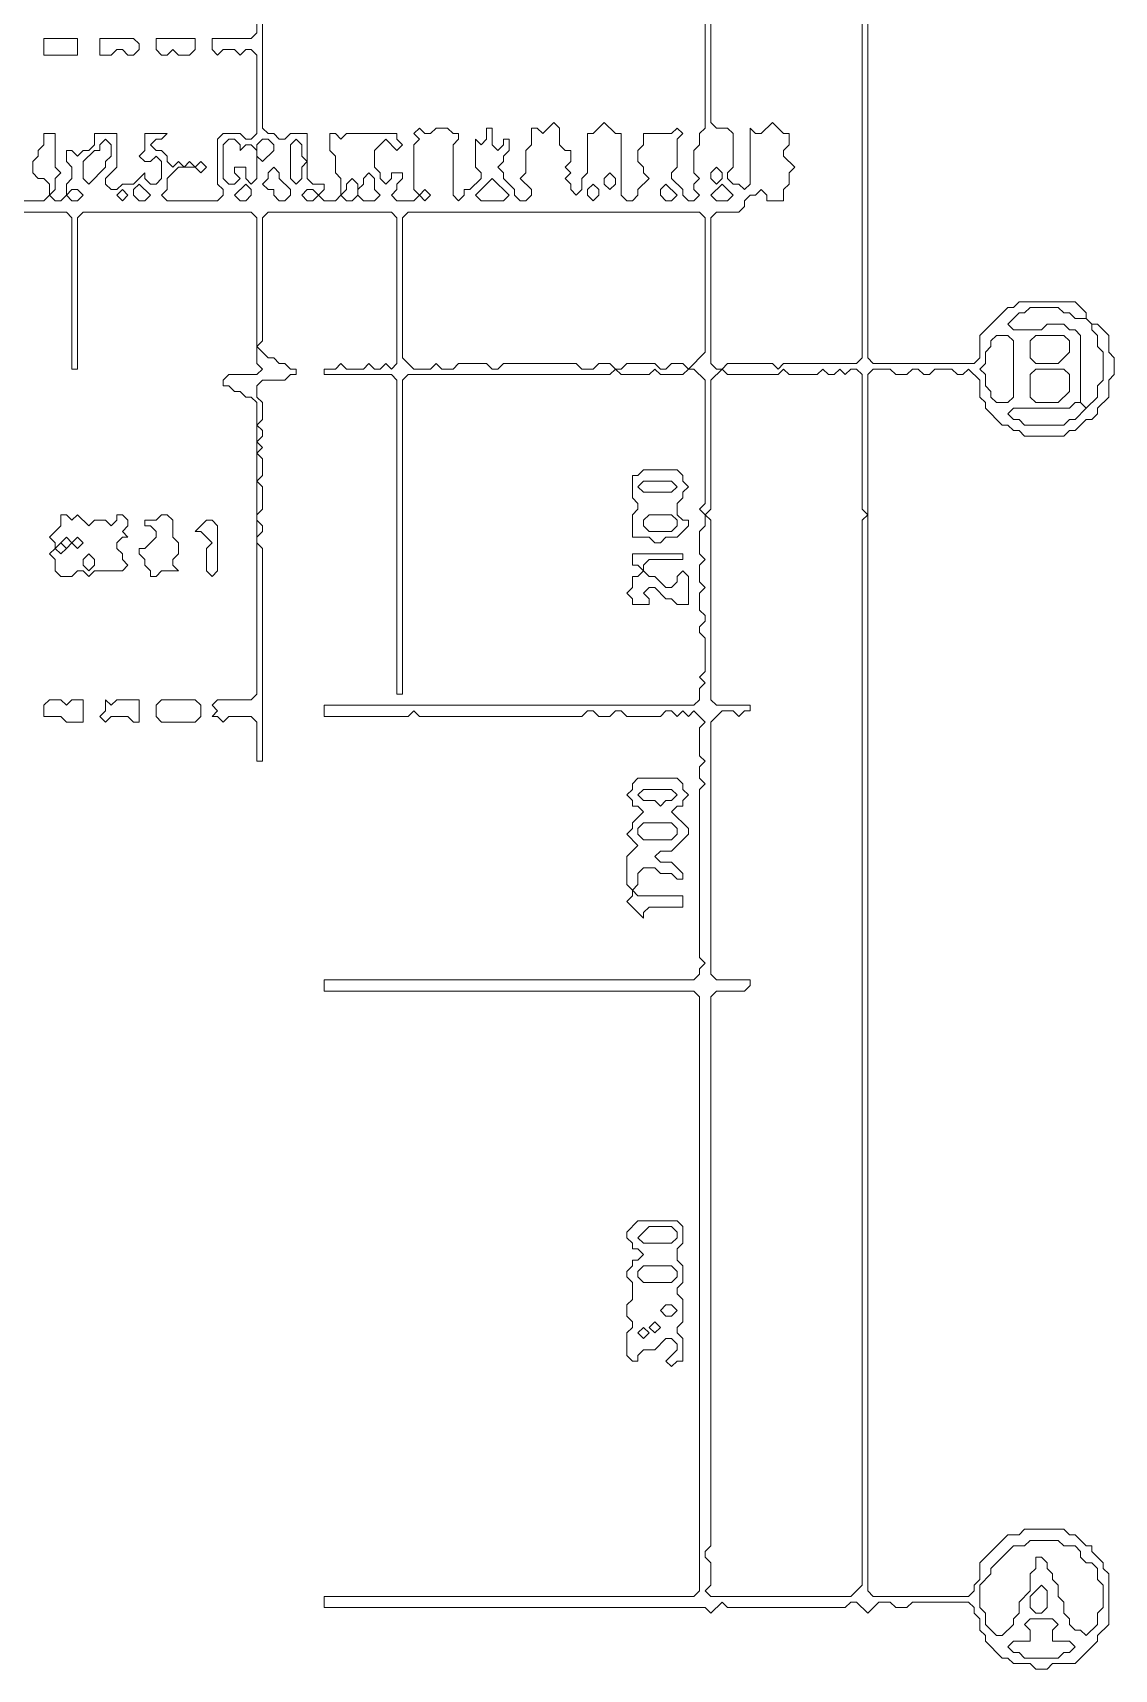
# Model space of a CAD drawing. Extents: x 4 to 2473, y 19 to 1752.
# Drawn here: x 1936 to 2129, y 628 to 920 of the extents above; entities that cross this region are included whole.
import ezdxf

# ---------------------------------------------------------------- set-up
doc = ezdxf.new("R2010")
doc.units = 0
doc.layers.add('TRACE_CURVE', color=3, linetype='Continuous', lineweight=0)
doc.layers.add('TRACE_TEXT_SYMBOL', color=6, linetype='Continuous', lineweight=0)

msp = doc.modelspace()

# ---------------------------------------------------------------- linework, layer by layer
at = {"layer": 'TRACE_CURVE', "color": 3}
for points in [[(2084, 1096), (2084, 862), (2083, 861), (2070, 861), (2069, 860), (2068, 861), (2060, 861), (2059, 860), (2058, 860), (2057, 861), (2057, 887), (2058, 888), (2062, 888), (2063, 889), (2063, 890), (2064, 891), (2065, 891), (2066, 892), (2067, 891), (2067, 890), (2070, 890), (2070, 892), (2071, 893), (2071, 895), (2072, 896), (2070, 898), (2070, 899), (2071, 900), (2071, 902), (2070, 902), (2068, 904), (2066, 902), (2065, 902), (2064, 903), (2064, 893), (2063, 892), (2062, 893), (2061, 893), (2060, 894), (2060, 895), (2061, 896), (2061, 902), (2060, 903), (2058, 903), (2057, 904), (2057, 966)], [(2103, 641), (2086, 641), (2085, 642), (2085, 859), (2086, 860), (2089, 860), (2090, 859), (2092, 859), (2093, 860), (2094, 860), (2095, 859), (2096, 859), (2097, 860), (2100, 860), (2101, 859), (2102, 859), (2103, 860), (2105, 858), (2105, 855), (2106, 854), (2106, 853), (2109, 850), (2110, 850), (2111, 849), (2112, 849), (2113, 848), (2120, 848), (2121, 849), (2122, 849), (2124, 851), (2125, 851), (2126, 852), (2126, 853), (2128, 855), (2128, 858), (2129, 859), (2129, 862), (2128, 863), (2128, 866), (2126, 868), (2125, 868), (2124, 869), (2124, 870), (2122, 872), (2112, 872), (2111, 871), (2110, 871), (2105, 866), (2105, 862), (2104, 861), (2086, 861), (2085, 862), (2085, 1073)], [(2056, 960), (2056, 903), (2055, 902), (2055, 900), (2054, 899), (2054, 895), (2055, 894), (2054, 893), (2054, 892), (2055, 891), (2054, 890), (2053, 890), (2052, 891), (2052, 892), (2050, 894), (2050, 895), (2051, 896), (2051, 901), (2052, 902), (2051, 903), (2050, 902), (2045, 902), (2045, 900), (2044, 899), (2044, 897), (2045, 896), (2045, 895), (2046, 894), (2044, 892), (2044, 891), (2043, 890), (2042, 890), (2041, 891), (2041, 902), (2040, 902), (2038, 904), (2036, 902), (2035, 902), (2035, 895), (2034, 894), (2034, 892), (2033, 891), (2032, 892), (2032, 893), (2031, 894)], [(1976, 927), (1976, 920), (1975, 919), (1968, 919), (1968, 917), (1969, 916), (1970, 917), (1972, 917), (1973, 916), (1974, 917), (1975, 917), (1976, 916), (1976, 902), (1975, 901), (1974, 901), (1973, 902), (1970, 902), (1969, 901), (1969, 893), (1970, 892), (1970, 891), (1969, 890), (1960, 890), (1959, 891)], [(2001, 892), (2001, 893), (2002, 894), (2002, 895), (2000, 895), (2000, 894), (1999, 893), (1998, 894), (1998, 895), (1997, 896), (1997, 899), (1999, 901), (2001, 899), (2002, 900), (2001, 901), (2001, 902), (1992, 902), (1991, 901), (1990, 902), (1989, 902), (1989, 899), (1990, 898), (1990, 895), (1991, 894), (1991, 891), (1990, 890), (1988, 890), (1987, 891), (1988, 892), (1988, 893), (1986, 893), (1985, 894), (1985, 902), (1982, 902), (1981, 901), (1980, 901), (1979, 902), (1978, 902), (1977, 903), (1977, 927)], [(2031, 894), (2032, 895), (2031, 896), (2032, 897), (2032, 899), (2031, 899), (2030, 900), (2030, 903), (2029, 904), (2027, 902), (2026, 903), (2025, 903), (2025, 900), (2024, 899), (2024, 895), (2023, 894), (2025, 892), (2025, 891), (2024, 890), (2023, 890), (2022, 891), (2022, 892), (2020, 894), (2020, 895), (2019, 896), (2020, 897), (2020, 898), (2021, 899), (2021, 901), (2020, 901), (2020, 900), (2019, 899), (2018, 900), (2018, 903), (2017, 903), (2017, 901), (2016, 900), (2015, 901), (2015, 896), (2016, 895), (2016, 894), (2014, 892), (2013, 892), (2013, 891), (2012, 890), (2011, 891), (2011, 900), (2012, 901), (2012, 902), (2011, 902), (2010, 903), (2008, 903), (2007, 902), (2006, 902), (2005, 903), (2004, 902), (2005, 901), (2004, 900), (2004, 892), (2005, 891), (2004, 890), (2001, 890), (2000, 891), (2001, 892)], [(1959, 891), (1960, 892), (1960, 894), (1962, 896), (1965, 896), (1966, 895), (1967, 896), (1966, 897), (1965, 896), (1964, 897), (1963, 896), (1962, 897), (1961, 896), (1960, 897), (1960, 898), (1959, 899), (1958, 899), (1957, 900), (1958, 901), (1959, 901), (1960, 902), (1956, 902), (1956, 899), (1955, 898), (1956, 897), (1957, 897), (1958, 898), (1959, 897), (1959, 894), (1958, 893), (1957, 893), (1956, 894), (1956, 895), (1954, 893), (1952, 893), (1951, 892), (1950, 892), (1949, 893), (1949, 894), (1951, 896), (1951, 902), (1947, 902), (1947, 900), (1946, 899), (1945, 899), (1944, 898), (1943, 899), (1942, 899), (1942, 897), (1943, 896), (1943, 894), (1942, 893), (1942, 891), (1941, 890), (1940, 890), (1939, 891), (1940, 892), (1940, 894), (1941, 895), (1940, 896), (1940, 902), (1938, 902), (1938, 900), (1937, 899)], [(1937, 899), (1937, 898), (1936, 897), (1936, 895), (1937, 894), (1938, 894), (1939, 893), (1939, 891), (1938, 890), (1926, 890)], [(1893, 888), (1942, 888), (1943, 887), (1943, 860), (1944, 860), (1944, 887), (1945, 888), (1975, 888), (1976, 887), (1976, 861), (1977, 860), (1976, 859), (1971, 859), (1970, 858), (1970, 857), (1971, 857), (1972, 856), (1973, 856), (1974, 855), (1975, 855), (1976, 854), (1976, 802), (1975, 801)], [(1975, 801), (1969, 801), (1968, 800), (1969, 799), (1968, 798), (1969, 798), (1970, 797), (1971, 798), (1975, 798), (1976, 797), (1976, 790), (1977, 790), (1977, 828), (1976, 829), (1976, 830), (1977, 831), (1977, 832), (1976, 833), (1976, 834), (1977, 835), (1977, 839), (1976, 840), (1977, 841), (1977, 844), (1976, 845), (1977, 846), (1976, 847), (1977, 848), (1977, 849), (1976, 850), (1977, 851), (1977, 854), (1976, 855), (1976, 857), (1977, 858), (1981, 858), (1982, 859), (1983, 859), (1983, 860), (1982, 860), (1981, 861), (1980, 861), (1979, 862), (1978, 862), (1976, 864), (1977, 865), (1977, 887), (1978, 888), (2000, 888), (2001, 887), (2001, 861), (2000, 860), (1999, 861), (1998, 860), (1997, 860), (1996, 861), (1995, 860), (1992, 860), (1991, 861), (1990, 860), (1988, 860), (1988, 859), (2000, 859), (2001, 858)], [(2001, 858), (2001, 802), (2002, 802), (2002, 858), (2003, 859), (2039, 859), (2040, 860), (2041, 859), (2046, 859), (2047, 860), (2048, 859), (2052, 859), (2053, 860), (2054, 860), (2056, 858), (2056, 836), (2055, 835), (2056, 834), (2056, 832), (2055, 831), (2055, 827), (2056, 826), (2055, 825), (2055, 822), (2056, 821), (2055, 820), (2055, 817), (2056, 816), (2056, 815), (2055, 814), (2055, 813), (2056, 812), (2056, 806), (2055, 805), (2056, 804), (2055, 803), (2055, 801), (2054, 800), (1988, 800), (1988, 798), (2003, 798), (2004, 799), (2005, 798), (2034, 798), (2035, 799), (2036, 799), (2037, 798), (2039, 798), (2040, 799), (2041, 799), (2042, 798), (2048, 798), (2049, 799), (2050, 799), (2051, 798), (2052, 799), (2053, 798), (2054, 799), (2056, 797), (2055, 796), (2055, 791), (2056, 790), (2055, 789), (2055, 787)], [(2055, 787), (2056, 786), (2055, 785), (2055, 755), (2056, 754), (2055, 753), (2055, 752), (2054, 751), (1988, 751), (1988, 749), (2054, 749), (2055, 748), (2055, 642), (2054, 641), (1988, 641), (1988, 639), (2056, 639), (2057, 638), (2059, 640), (2060, 639), (2081, 639), (2082, 640), (2083, 640), (2085, 638), (2087, 640), (2089, 640), (2090, 639), (2092, 639), (2093, 640), (2103, 640), (2104, 639), (2104, 638), (2105, 637), (2105, 635), (2106, 634), (2106, 633), (2109, 630), (2110, 630), (2111, 629), (2114, 629), (2115, 628), (2117, 628), (2118, 629), (2122, 629), (2126, 633), (2126, 634), (2128, 636), (2128, 645), (2127, 646), (2127, 647), (2125, 649), (2125, 650), (2124, 650), (2122, 652), (2121, 652), (2120, 653), (2113, 653), (2112, 652), (2110, 652), (2105, 647), (2105, 644), (2104, 643), (2104, 642), (2103, 641)]]:
    msp.add_lwpolyline(points, dxfattribs=at)
for points in [[(1948, 900), (1949, 901), (1950, 900), (1950, 898), (1949, 897), (1949, 896), (1946, 893), (1945, 894), (1945, 897), (1947, 899), (1948, 899)], [(1970, 900), (1971, 901), (1972, 901), (1973, 900), (1973, 899), (1974, 900), (1975, 900), (1976, 899), (1976, 894), (1975, 893), (1974, 894), (1974, 896), (1972, 896), (1972, 895), (1973, 894), (1972, 893), (1971, 893), (1970, 894)], [(1976, 900), (1977, 901), (1978, 901), (1979, 900), (1979, 899), (1977, 897), (1976, 898)], [(1982, 900), (1983, 901), (1984, 900), (1984, 898), (1985, 897), (1984, 896), (1984, 894), (1983, 893), (1982, 894)], [(1978, 895), (1979, 896), (1980, 895), (1980, 894), (1982, 892), (1982, 891), (1981, 890), (1980, 890), (1979, 891), (1979, 892), (1978, 892), (1977, 893), (1978, 894)], [(1992, 893), (1993, 894), (1994, 893), (1994, 891), (1993, 890), (1992, 890), (1991, 891), (1992, 892)], [(1995, 894), (1996, 895), (1997, 894), (1997, 892), (1998, 891), (1997, 890), (1995, 890), (1994, 891), (1994, 892), (1995, 893)], [(2018, 894), (2021, 891), (2020, 890), (2016, 890), (2015, 891)], [(2038, 894), (2039, 895), (2040, 894), (2040, 893), (2039, 892), (2038, 893)], [(2057, 895), (2058, 896), (2059, 895), (2059, 894), (2058, 893), (2057, 894)], [(1942, 891), (1943, 892), (1944, 892), (1945, 891), (1944, 890), (1943, 890)], [(1951, 891), (1952, 892), (1953, 891), (1952, 890)], [(1954, 892), (1955, 893), (1957, 891), (1956, 890), (1955, 890), (1954, 891)], [(1974, 893), (1975, 892), (1975, 891), (1974, 890), (1973, 890), (1972, 891)], [(1984, 891), (1985, 892), (1986, 892), (1987, 891), (1986, 890), (1985, 890)], [(2005, 891), (2006, 892), (2007, 891), (2006, 890)], [(2035, 892), (2036, 893), (2037, 892), (2037, 891), (2036, 890), (2035, 891)], [(2048, 892), (2049, 893), (2051, 891), (2050, 890), (2049, 890), (2048, 891)], [(2059, 893), (2061, 891), (2060, 890), (2058, 890), (2057, 891)], [(2002, 887), (2003, 888), (2055, 888), (2056, 887), (2056, 863), (2053, 860), (2052, 861), (2050, 861), (2049, 860), (2048, 860), (2047, 861), (2042, 861), (2041, 860), (2040, 860), (2039, 861), (2037, 861), (2036, 860), (2034, 860), (2033, 861), (2020, 861), (2019, 860), (2018, 860), (2017, 861), (2012, 861), (2011, 860), (2009, 860), (2008, 861), (2007, 860), (2004, 860), (2002, 862)], [(2113, 870), (2114, 871), (2119, 871), (2120, 870), (2121, 870), (2122, 869), (2124, 869), (2125, 868), (2125, 867), (2126, 866), (2126, 864), (2127, 863), (2127, 858), (2126, 857), (2126, 855), (2124, 853), (2123, 854), (2123, 866), (2122, 867), (2121, 867), (2120, 868), (2117, 868), (2116, 867), (2111, 867), (2110, 868), (2112, 870)], [(2107, 865), (2108, 866), (2110, 866), (2111, 865), (2111, 855), (2110, 854), (2108, 854), (2107, 855), (2107, 856), (2106, 857), (2106, 859), (2105, 860), (2106, 861), (2106, 863), (2107, 864)], [(2114, 865), (2115, 866), (2120, 866), (2121, 865), (2121, 863), (2119, 861), (2115, 861), (2114, 862)], [(2059, 860), (2060, 859), (2069, 859), (2070, 860), (2071, 859), (2076, 859), (2077, 860), (2078, 859), (2079, 859), (2080, 860), (2081, 859), (2082, 860), (2083, 860), (2084, 859), (2084, 835), (2085, 834), (2084, 833), (2084, 643), (2082, 641), (2057, 641), (2056, 642), (2057, 643), (2057, 647), (2056, 648), (2056, 649), (2057, 650), (2057, 748), (2058, 749), (2063, 749), (2064, 750), (2064, 751), (2058, 751), (2057, 752), (2057, 797), (2059, 799), (2061, 799), (2062, 798), (2063, 799), (2064, 799), (2064, 800), (2058, 800), (2057, 801), (2057, 833), (2056, 834), (2057, 835), (2057, 858)], [(2114, 859), (2115, 860), (2120, 860), (2121, 859), (2121, 856), (2119, 854), (2115, 854), (2114, 855)], [(2121, 853), (2122, 854), (2123, 854), (2124, 853), (2122, 851), (2121, 851), (2120, 850), (2113, 850), (2112, 851), (2111, 851), (2110, 852), (2111, 853)], [(2113, 650), (2114, 651), (2119, 651), (2120, 650), (2122, 650), (2123, 649), (2123, 648), (2124, 647), (2125, 647), (2126, 646), (2126, 644), (2127, 643), (2127, 639), (2126, 638), (2126, 636), (2124, 634), (2123, 635), (2122, 635), (2121, 636), (2121, 637), (2120, 638), (2120, 640), (2119, 641), (2119, 643), (2118, 644), (2118, 645), (2117, 646), (2117, 647), (2116, 648), (2115, 648), (2115, 646), (2114, 645), (2114, 642), (2112, 640), (2112, 638), (2111, 637), (2111, 636), (2109, 634), (2108, 634), (2106, 636), (2106, 638), (2105, 639), (2105, 643), (2107, 645), (2107, 646), (2111, 650)], [(2116, 643), (2117, 642), (2117, 639), (2116, 638), (2115, 638), (2114, 639), (2114, 641)], [(2113, 636), (2114, 637), (2118, 637), (2119, 636), (2118, 635), (2118, 633), (2121, 633), (2122, 632), (2121, 631), (2120, 631), (2119, 630), (2113, 630), (2112, 631), (2111, 631), (2110, 632), (2111, 633), (2114, 633), (2114, 635)]]:
    msp.add_lwpolyline(points, close=True, dxfattribs=at)
at = {"layer": 'TRACE_TEXT_SYMBOL', "color": 6}
for points in [[(1938, 919), (1938, 916), (1944, 916), (1944, 919)], [(1948, 919), (1948, 916), (1950, 916), (1951, 917), (1952, 917), (1953, 916), (1954, 916), (1955, 917), (1955, 918), (1954, 919)], [(1958, 919), (1958, 917), (1959, 916), (1960, 916), (1961, 917), (1962, 916), (1964, 916), (1965, 917), (1965, 919)], [(2045, 842), (2044, 841), (2043, 841), (2043, 837), (2044, 836), (2044, 835), (2043, 834), (2043, 830), (2046, 830), (2047, 829), (2048, 829), (2049, 830), (2051, 830), (2053, 832), (2053, 833), (2052, 833), (2051, 834), (2051, 836), (2052, 837), (2052, 838), (2053, 839), (2052, 840), (2052, 841), (2051, 842)], [(2044, 839), (2045, 840), (2050, 840), (2051, 839), (2050, 838), (2045, 838)], [(1941, 834), (1941, 832), (1939, 830), (1940, 829), (1940, 828), (1939, 827), (1940, 826), (1940, 824), (1941, 823), (1943, 823), (1944, 824), (1945, 824), (1946, 823), (1947, 824), (1952, 824), (1953, 825), (1952, 826), (1952, 827), (1951, 828), (1951, 829), (1952, 830), (1953, 830), (1952, 831), (1953, 832), (1953, 833), (1952, 834), (1951, 834), (1951, 833), (1950, 832), (1949, 833), (1947, 833), (1946, 832), (1944, 834), (1943, 833), (1942, 834)], [(1959, 834), (1958, 833), (1956, 833), (1956, 832), (1957, 832), (1958, 831), (1958, 830), (1956, 828), (1955, 828), (1955, 827), (1956, 826), (1956, 825), (1957, 824), (1957, 823), (1958, 823), (1959, 824), (1962, 824), (1961, 825), (1961, 826), (1962, 827), (1962, 829), (1961, 830), (1961, 833), (1960, 834)], [(1967, 833), (1965, 831), (1966, 831), (1968, 829), (1967, 828), (1967, 824), (1968, 823), (1969, 824), (1969, 832), (1968, 833)], [(2045, 833), (2046, 834), (2050, 834), (2051, 833), (2051, 832), (2050, 831), (2046, 831), (2045, 832)], [(1941, 829), (1942, 830), (1943, 829), (1942, 828)], [(1943, 829), (1944, 830), (1945, 829), (1944, 828)], [(1940, 828), (1941, 829), (1942, 828), (1941, 827)], [(1945, 826), (1946, 827), (1947, 826), (1947, 825), (1946, 824), (1945, 825)], [(2043, 827), (2043, 825), (2044, 825), (2045, 824), (2044, 823), (2043, 823), (2043, 821), (2042, 820), (2043, 819), (2043, 818), (2046, 818), (2046, 819), (2045, 820), (2046, 821), (2047, 821), (2049, 819), (2050, 819), (2051, 818), (2053, 818), (2053, 823), (2052, 824), (2051, 823), (2051, 822), (2050, 821), (2049, 821), (2047, 823), (2046, 823), (2045, 824), (2045, 825), (2046, 826), (2052, 826), (2052, 827)], [(1939, 801), (1938, 800), (1938, 798), (1941, 798), (1942, 797), (1945, 797), (1945, 801), (1943, 801), (1942, 800), (1941, 801)], [(1949, 801), (1949, 799), (1948, 798), (1949, 797), (1950, 798), (1953, 798), (1954, 797), (1955, 797), (1955, 801), (1951, 801), (1950, 800)], [(1959, 801), (1958, 800), (1958, 798), (1959, 797), (1965, 797), (1966, 798), (1966, 800), (1965, 801)], [(2044, 787), (2043, 786), (2043, 785), (2042, 784), (2043, 783), (2043, 782), (2044, 782), (2045, 781), (2043, 779), (2043, 778), (2042, 777), (2044, 775), (2042, 773), (2042, 768), (2043, 767), (2043, 766), (2042, 765), (2045, 762), (2045, 763), (2046, 764), (2052, 764), (2052, 766), (2044, 766), (2043, 767), (2044, 768), (2044, 770), (2045, 771), (2047, 771), (2048, 770), (2050, 770), (2051, 769), (2052, 769), (2052, 770), (2050, 772), (2048, 772), (2047, 773), (2048, 774), (2050, 774), (2053, 777), (2053, 778), (2050, 781), (2051, 782), (2052, 782), (2052, 783), (2053, 784), (2052, 785), (2052, 786), (2051, 787)], [(2044, 784), (2045, 785), (2050, 785), (2051, 784), (2050, 783), (2049, 783), (2048, 782), (2047, 783), (2045, 783)], [(2044, 778), (2045, 779), (2050, 779), (2051, 778), (2051, 777), (2050, 776), (2045, 776), (2044, 777)], [(2044, 708), (2042, 706), (2042, 705), (2043, 704), (2043, 703), (2044, 703), (2045, 702), (2044, 701), (2043, 701), (2043, 700), (2042, 699), (2042, 698), (2043, 697), (2043, 694), (2042, 693), (2042, 691), (2043, 690), (2043, 689), (2042, 688), (2042, 684), (2043, 683), (2044, 683), (2044, 684), (2045, 685), (2047, 685), (2049, 687), (2050, 687), (2051, 686), (2051, 685), (2049, 683), (2050, 682), (2051, 683), (2052, 683), (2052, 687), (2051, 688), (2051, 689), (2052, 690), (2052, 694), (2051, 695), (2051, 696), (2052, 697), (2052, 700), (2051, 701), (2051, 703), (2052, 704), (2052, 707), (2051, 708)], [(2046, 707), (2050, 707), (2051, 706), (2051, 705), (2050, 704), (2045, 704), (2044, 705)], [(2044, 699), (2045, 700), (2050, 700), (2051, 699), (2051, 698), (2050, 697), (2045, 697), (2044, 698)], [(2048, 692), (2049, 693), (2050, 693), (2051, 692), (2050, 691), (2049, 691)], [(2046, 689), (2047, 690), (2048, 689), (2047, 688)], [(2044, 688), (2045, 689), (2046, 688), (2045, 687)]]:
    msp.add_lwpolyline(points, close=True, dxfattribs=at)

doc.saveas('drawing.dxf')
